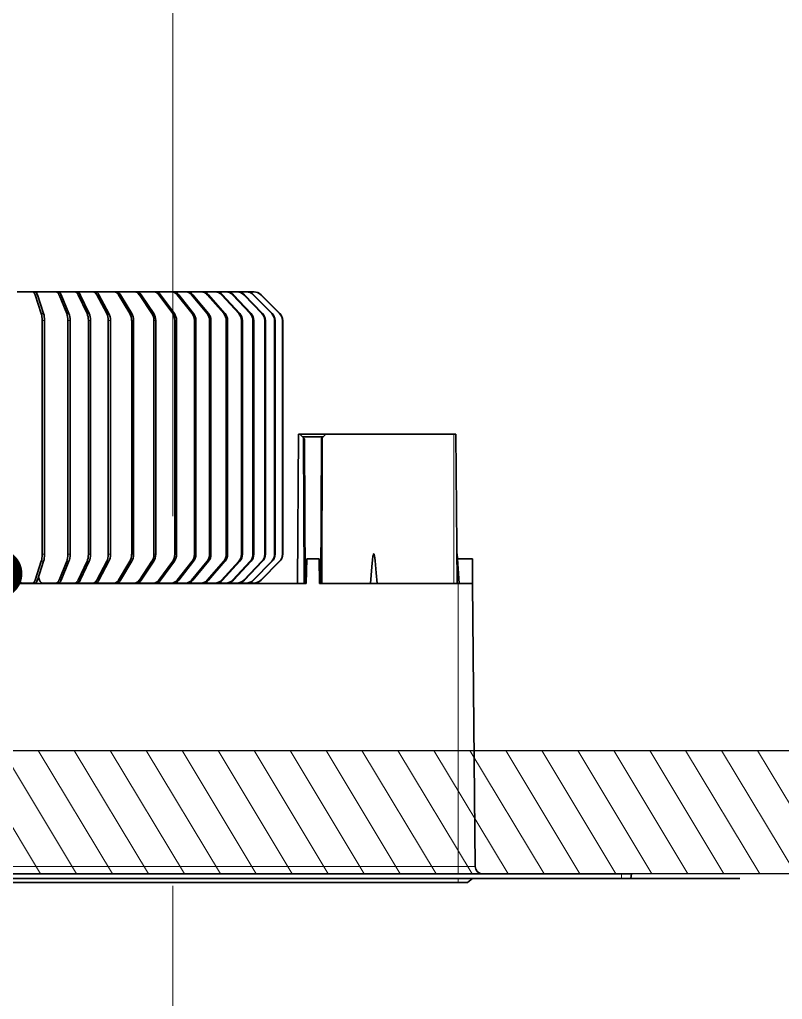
# Model space of a CAD drawing. Header units: inches. Extents: x 258415 to 640093, y 441672 to 945769.
# Drawn here: x 338900.2 to 339054.9, y 462698.3 to 462897.2 of the extents above; entities that cross this region are included whole.
import ezdxf

# ---------------------------------------------------------------- set-up
doc = ezdxf.new("R2010")
doc.units = ezdxf.units.IN
doc.header["$MEASUREMENT"] = 0
doc.linetypes.add('CENTERX2', pattern=[4, 2.5, -0.5, 0.5, -0.5])
for name, color, linetype in [('CQ centerline', 8, 'Continuous'), ('CQ Grg Gypsum', 41, 'Continuous'), ('CQ Light Elevation', 4, 'Continuous'), ('CQ_callout', 34, 'Continuous')]:
    doc.layers.add(name, color=color, linetype=linetype)
doc.layers.add('CQ Gypsum Hatch', color=8, linetype='Continuous', lineweight=20)
doc.layers.add('CQ Lighting', color=5, linetype='Continuous', lineweight=0)
doc.styles.get("Standard").update_dxf_attribs({"font": 'arial.ttf'})
doc.dimstyles.get("Standard").update_dxf_attribs({"dimtxt": 0.18, "dimasz": 0.18, "dimexe": 0.18, "dimexo": 0.0625, "dimgap": 0.09, "dimtad": 0, "dimtih": 1, "dimtoh": 1, "dimdec": 4, "dimzin": 0, "dimdsep": 46, "dimtxsty": 'Standard', "dimcen": 0.09, "dimadec": 0, "dimazin": 0, "dimtfac": 1, "dimtdec": 4, "dimtofl": 0, "dimtmove": 0, "dimatfit": 3, "dimfxl": 1, "dimtolj": 1, "dimtzin": 0, "dimarcsym": 0})

# ---------------------------------------------------------------- blocks, each defined once
blk = doc.blocks.new('T.HC0E0.HQ12 side 1')
at = {"layer": 'CQ Lighting', "color": 1, "lineweight": 35, "ltscale": 0.135098}
for p, q in [((441425.16, 518936.23), (441421.34, 518932.4)), ((441425.16, 518936.23), (441421.34, 518932.4)), ((441425.2, 518936.23), (441421.39, 518932.4)), ((441425.16, 518878.3), (441421.34, 518882.13)), ((441425.2, 518878.3), (441421.39, 518882.13))]:
    blk.add_line(p, q, dxfattribs=at)
at = {"layer": 'CQ Lighting', "color": 1, "lineweight": 35, "ltscale": 0.134331}
for p, q in [((441426.66, 518936.23), (441422.89, 518932.4)), ((441426.75, 518936.23), (441422.98, 518932.4)), ((441426.66, 518878.3), (441422.89, 518882.13)), ((441426.75, 518878.3), (441422.98, 518882.13))]:
    blk.add_line(p, q, dxfattribs=at)
at = {"layer": 'CQ Lighting', "color": 1, "lineweight": 35, "ltscale": 0.133069}
for p, q in [((441428.54, 518936.23), (441424.84, 518932.4)), ((441428.67, 518936.23), (441424.97, 518932.4)), ((441428.54, 518878.3), (441424.84, 518882.13)), ((441428.67, 518878.3), (441424.97, 518882.13))]:
    blk.add_line(p, q, dxfattribs=at)
at = {"layer": 'CQ Lighting', "color": 1, "lineweight": 13, "ltscale": 0.001089}
for p, q in [((441425.2, 518936.23), (441425.16, 518936.23)), ((441420.8, 518930.99), (441420.76, 518930.99)), ((441421.39, 518932.4), (441421.34, 518932.4)), ((441420.76, 518883.55), (441420.8, 518883.55)), ((441421.34, 518882.13), (441421.39, 518882.13)), ((441425.16, 518878.3), (441425.2, 518878.3))]:
    blk.add_line(p, q, dxfattribs=at)
at = {"layer": 'CQ Lighting', "color": 1, "lineweight": 35, "ltscale": 0.001089}
for p, q in [((441426.61, 518936.82), (441426.57, 518936.82)), ((441426.57, 518877.72), (441426.61, 518877.72))]:
    blk.add_line(p, q, dxfattribs=at)
at = {"layer": 'CQ Lighting', "color": 1, "lineweight": 35, "ltscale": 0.036159}
blk.add_line((441428.06, 518936.82), (441426.61, 518936.82), dxfattribs=at)
at = {"layer": 'CQ Lighting', "color": 1, "lineweight": 13, "ltscale": 0.002171}
for p, q in [((441426.75, 518936.23), (441426.66, 518936.23)), ((441422.4, 518930.99), (441422.32, 518930.99)), ((441422.98, 518932.4), (441422.89, 518932.4)), ((441422.32, 518883.55), (441422.4, 518883.55)), ((441422.89, 518882.13), (441422.98, 518882.13)), ((441426.66, 518878.3), (441426.75, 518878.3))]:
    blk.add_line(p, q, dxfattribs=at)
at = {"layer": 'CQ Lighting', "color": 1, "lineweight": 35, "ltscale": 0.131337}
for p, q in [((441430.77, 518936.23), (441427.18, 518932.4)), ((441430.94, 518936.23), (441427.35, 518932.4)), ((441430.77, 518878.3), (441427.18, 518882.13)), ((441430.94, 518878.3), (441427.35, 518882.13))]:
    blk.add_line(p, q, dxfattribs=at)
at = {"layer": 'CQ Lighting', "color": 1, "lineweight": 35, "ltscale": 0.002171}
for p, q in [((441428.14, 518936.82), (441428.06, 518936.82)), ((441428.06, 518877.72), (441428.14, 518877.72))]:
    blk.add_line(p, q, dxfattribs=at)
at = {"layer": 'CQ Lighting', "color": 1, "lineweight": 35, "ltscale": 0.044035}
blk.add_line((441429.91, 518936.82), (441428.14, 518936.82), dxfattribs=at)
at = {"layer": 'CQ Lighting', "color": 1, "lineweight": 13, "ltscale": 0.003235}
for p, q in [((441428.67, 518936.23), (441428.54, 518936.23)), ((441424.4, 518930.99), (441424.28, 518930.99)), ((441424.97, 518932.4), (441424.84, 518932.4)), ((441424.28, 518883.55), (441424.4, 518883.55)), ((441424.84, 518882.13), (441424.97, 518882.13)), ((441428.54, 518878.3), (441428.67, 518878.3))]:
    blk.add_line(p, q, dxfattribs=at)
at = {"layer": 'CQ Lighting', "color": 1, "lineweight": 35, "ltscale": 0.129637}
blk.add_line((441432.97, 518936.23), (441429.47, 518932.4), dxfattribs=at)
at = {"layer": 'CQ Lighting', "color": 1, "lineweight": 35, "ltscale": 0.129636}
for p, q in [((441433.18, 518936.23), (441429.68, 518932.4)), ((441432.97, 518878.3), (441429.47, 518882.13)), ((441433.18, 518878.3), (441429.68, 518882.13))]:
    blk.add_line(p, q, dxfattribs=at)
at = {"layer": 'CQ Lighting', "color": 1, "lineweight": 35, "ltscale": 0.003235}
for p, q in [((441430.03, 518936.82), (441429.91, 518936.82)), ((441429.91, 518877.72), (441430.03, 518877.72))]:
    blk.add_line(p, q, dxfattribs=at)
at = {"layer": 'CQ Lighting', "color": 1, "lineweight": 35, "ltscale": 0.051704}
blk.add_line((441432.1, 518936.82), (441430.03, 518936.82), dxfattribs=at)
at = {"layer": 'CQ Lighting', "color": 1, "lineweight": 13, "ltscale": 0.004275}
for p, q in [((441430.94, 518936.23), (441430.77, 518936.23)), ((441426.8, 518930.99), (441426.63, 518930.99)), ((441427.35, 518932.4), (441427.18, 518932.4)), ((441426.63, 518883.55), (441426.8, 518883.55)), ((441427.18, 518882.13), (441427.35, 518882.13)), ((441430.77, 518878.3), (441430.94, 518878.3))]:
    blk.add_line(p, q, dxfattribs=at)
at = {"layer": 'CQ Lighting', "color": 1, "lineweight": 35, "ltscale": 0.004275}
for p, q in [((441432.27, 518936.82), (441432.1, 518936.82)), ((441432.1, 518877.72), (441432.27, 518877.72))]:
    blk.add_line(p, q, dxfattribs=at)
at = {"layer": 'CQ Lighting', "color": 1, "lineweight": 35, "ltscale": 0.119439}
blk.add_line((441437.05, 518936.82), (441432.27, 518936.82), dxfattribs=at)
at = {"layer": 'CQ Lighting', "color": 1, "lineweight": 35, "ltscale": 0.127153}
for p, q in [((441435.81, 518936.23), (441432.47, 518932.4)), ((441436.06, 518936.23), (441432.71, 518932.4)), ((441435.81, 518878.3), (441432.47, 518882.13)), ((441436.06, 518878.3), (441432.71, 518882.13))]:
    blk.add_line(p, q, dxfattribs=at)
at = {"layer": 'CQ Lighting', "color": 1, "lineweight": 13, "ltscale": 0.005084}
for p, q in [((441433.18, 518936.23), (441432.97, 518936.23)), ((441429.14, 518930.99), (441428.94, 518930.99)), ((441429.68, 518932.4), (441429.47, 518932.4)), ((441428.94, 518883.55), (441429.14, 518883.55)), ((441429.47, 518882.13), (441429.68, 518882.13)), ((441432.97, 518878.3), (441433.18, 518878.3))]:
    blk.add_line(p, q, dxfattribs=at)
at = {"layer": 'CQ Lighting', "color": 1, "lineweight": 35, "ltscale": 0.005084}
for p, q in [((441434.47, 518936.82), (441434.26, 518936.82)), ((441434.26, 518877.72), (441434.47, 518877.72))]:
    blk.add_line(p, q, dxfattribs=at)
at = {"layer": 'CQ Lighting', "color": 1, "lineweight": 35, "ltscale": 0.14194}
blk.add_line((441440.15, 518936.82), (441434.47, 518936.82), dxfattribs=at)
at = {"layer": 'CQ Lighting', "color": 1, "lineweight": 35, "ltscale": 0.124325}
for p, q in [((441438.97, 518936.23), (441435.8, 518932.4)), ((441439.25, 518936.23), (441436.08, 518932.4)), ((441438.97, 518878.3), (441435.8, 518882.13))]:
    blk.add_line(p, q, dxfattribs=at)
at = {"layer": 'CQ Lighting', "color": 1, "lineweight": 13, "ltscale": 0.00606}
for p, q in [((441436.06, 518936.23), (441435.81, 518936.23)), ((441432.2, 518930.99), (441431.95, 518930.99)), ((441432.71, 518932.4), (441432.47, 518932.4)), ((441431.95, 518883.55), (441432.2, 518883.55)), ((441432.47, 518882.13), (441432.71, 518882.13)), ((441435.81, 518878.3), (441436.06, 518878.3))]:
    blk.add_line(p, q, dxfattribs=at)
at = {"layer": 'CQ Lighting', "color": 1, "lineweight": 35, "ltscale": 0.00606}
for p, q in [((441437.29, 518936.82), (441437.05, 518936.82)), ((441437.05, 518877.72), (441437.29, 518877.72))]:
    blk.add_line(p, q, dxfattribs=at)
at = {"layer": 'CQ Lighting', "color": 1, "lineweight": 35, "ltscale": 0.141899}
blk.add_line((441442.97, 518936.82), (441437.29, 518936.82), dxfattribs=at)
at = {"layer": 'CQ Lighting', "color": 1, "lineweight": 35, "ltscale": 0.121856}
for p, q in [((441441.86, 518936.23), (441438.84, 518932.4)), ((441442.16, 518936.23), (441439.15, 518932.4)), ((441441.86, 518878.3), (441438.84, 518882.13)), ((441442.16, 518878.3), (441439.15, 518882.13))]:
    blk.add_line(p, q, dxfattribs=at)
at = {"layer": 'CQ Lighting', "color": 1, "lineweight": 13, "ltscale": 0.00699}
for p, q in [((441439.25, 518936.23), (441438.97, 518936.23)), ((441435.59, 518930.99), (441435.31, 518930.99)), ((441436.08, 518932.4), (441435.8, 518932.4)), ((441435.31, 518883.55), (441435.59, 518883.55)), ((441435.8, 518882.13), (441436.08, 518882.13)), ((441438.97, 518878.3), (441439.25, 518878.3))]:
    blk.add_line(p, q, dxfattribs=at)
at = {"layer": 'CQ Lighting', "color": 1, "lineweight": 35, "ltscale": 0.00699}
for p, q in [((441440.42, 518936.82), (441440.15, 518936.82)), ((441440.15, 518877.72), (441440.42, 518877.72))]:
    blk.add_line(p, q, dxfattribs=at)
at = {"layer": 'CQ Lighting', "color": 1, "lineweight": 35, "ltscale": 0.204008}
blk.add_line((441448.58, 518936.82), (441440.42, 518936.82), dxfattribs=at)
at = {"layer": 'CQ Lighting', "color": 1, "lineweight": 13, "ltscale": 0.007696}
for p, q in [((441442.16, 518936.23), (441441.86, 518936.23)), ((441438.68, 518930.99), (441438.38, 518930.99)), ((441439.15, 518932.4), (441438.84, 518932.4)), ((441438.38, 518883.55), (441438.68, 518883.55)), ((441438.84, 518882.13), (441439.15, 518882.13)), ((441441.86, 518878.3), (441442.16, 518878.3))]:
    blk.add_line(p, q, dxfattribs=at)
at = {"layer": 'CQ Lighting', "color": 1, "lineweight": 35, "ltscale": 0.118576}
for p, q in [((441445.53, 518936.23), (441442.73, 518932.4)), ((441445.87, 518936.23), (441443.07, 518932.4)), ((441445.53, 518878.3), (441442.73, 518882.13)), ((441445.87, 518878.3), (441443.07, 518882.13))]:
    blk.add_line(p, q, dxfattribs=at)
at = {"layer": 'CQ Lighting', "color": 1, "lineweight": 35, "ltscale": 0.007696}
for p, q in [((441443.28, 518936.82), (441442.97, 518936.82)), ((441442.97, 518877.72), (441443.28, 518877.72))]:
    blk.add_line(p, q, dxfattribs=at)
at = {"layer": 'CQ Lighting', "color": 1, "lineweight": 35, "ltscale": 0.193913}
blk.add_line((441451.03, 518936.82), (441443.28, 518936.82), dxfattribs=at)
at = {"layer": 'CQ Lighting', "color": 1, "lineweight": 13, "ltscale": 0.008525}
for p, q in [((441445.87, 518936.23), (441445.53, 518936.23)), ((441442.65, 518930.99), (441442.31, 518930.99)), ((441443.07, 518932.4), (441442.73, 518932.4)), ((441442.31, 518883.55), (441442.65, 518883.55)), ((441442.73, 518882.13), (441443.07, 518882.13)), ((441445.53, 518878.3), (441445.87, 518878.3))]:
    blk.add_line(p, q, dxfattribs=at)
at = {"layer": 'CQ Lighting', "color": 1, "lineweight": 35, "ltscale": 0.008525}
for p, q in [((441446.91, 518936.82), (441446.57, 518936.82)), ((441446.57, 518877.72), (441446.91, 518877.72))]:
    blk.add_line(p, q, dxfattribs=at)
at = {"layer": 'CQ Lighting', "color": 1, "lineweight": 35, "ltscale": 0.179971}
blk.add_line((441454.11, 518936.82), (441446.91, 518936.82), dxfattribs=at)
at = {"layer": 'CQ Lighting', "color": 1, "lineweight": 35, "ltscale": 0.115161}
for p, q in [((441449.47, 518936.23), (441446.91, 518932.4)), ((441449.84, 518936.23), (441447.28, 518932.4)), ((441449.47, 518878.3), (441446.91, 518882.13)), ((441449.84, 518878.3), (441447.28, 518882.13))]:
    blk.add_line(p, q, dxfattribs=at)
at = {"layer": 'CQ Lighting', "color": 1, "lineweight": 13, "ltscale": 0.009289}
for p, q in [((441449.84, 518936.23), (441449.47, 518936.23)), ((441446.89, 518930.99), (441446.52, 518930.99)), ((441447.28, 518932.4), (441446.91, 518932.4)), ((441446.52, 518883.55), (441446.89, 518883.55)), ((441446.91, 518882.13), (441447.28, 518882.13)), ((441449.47, 518878.3), (441449.84, 518878.3))]:
    blk.add_line(p, q, dxfattribs=at)
at = {"layer": 'CQ Lighting', "color": 1, "lineweight": 35, "ltscale": 0.009289}
for p, q in [((441450.79, 518936.82), (441450.42, 518936.82)), ((441450.42, 518877.72), (441450.79, 518877.72))]:
    blk.add_line(p, q, dxfattribs=at)
at = {"layer": 'CQ Lighting', "color": 1, "lineweight": 35, "ltscale": 0.164659}
blk.add_line((441457.38, 518936.82), (441450.79, 518936.82), dxfattribs=at)
at = {"layer": 'CQ Lighting', "color": 1, "lineweight": 35, "ltscale": 0.111706}
for p, q in [((441453.65, 518936.23), (441451.35, 518932.4)), ((441454.05, 518936.23), (441451.75, 518932.4)), ((441453.65, 518878.3), (441451.35, 518882.13)), ((441454.05, 518878.3), (441451.75, 518882.13))]:
    blk.add_line(p, q, dxfattribs=at)
at = {"layer": 'CQ Lighting', "color": 1, "lineweight": 13, "ltscale": 0.009983}
for p, q in [((441454.05, 518936.23), (441453.65, 518936.23)), ((441451.39, 518930.99), (441450.99, 518930.99)), ((441451.75, 518932.4), (441451.35, 518932.4)), ((441450.99, 518883.55), (441451.39, 518883.55)), ((441451.35, 518882.13), (441451.75, 518882.13)), ((441453.65, 518878.3), (441454.05, 518878.3))]:
    blk.add_line(p, q, dxfattribs=at)
at = {"layer": 'CQ Lighting', "color": 1, "lineweight": 35, "ltscale": 0.009983}
for p, q in [((441454.9, 518936.82), (441454.5, 518936.82)), ((441454.5, 518877.72), (441454.9, 518877.72))]:
    blk.add_line(p, q, dxfattribs=at)
at = {"layer": 'CQ Lighting', "color": 1, "lineweight": 35, "ltscale": 0.148094}
blk.add_line((441460.82, 518936.82), (441454.9, 518936.82), dxfattribs=at)
at = {"layer": 'CQ Lighting', "color": 1, "lineweight": 35, "ltscale": 0.108319}
for p, q in [((441458.04, 518936.23), (441456.01, 518932.4)), ((441458.47, 518936.23), (441456.44, 518932.4))]:
    blk.add_line(p, q, dxfattribs=at)
at = {"layer": 'CQ Lighting', "color": 1, "lineweight": 13, "ltscale": 0.010601}
for p, q in [((441458.47, 518936.23), (441458.04, 518936.23)), ((441456.13, 518930.99), (441455.7, 518930.99)), ((441456.44, 518932.4), (441456.01, 518932.4)), ((441455.7, 518883.55), (441456.13, 518883.55)), ((441456.01, 518882.13), (441456.44, 518882.13)), ((441458.04, 518878.3), (441458.47, 518878.3))]:
    blk.add_line(p, q, dxfattribs=at)
at = {"layer": 'CQ Lighting', "color": 1, "lineweight": 35, "ltscale": 0.010601}
for p, q in [((441459.22, 518936.82), (441458.79, 518936.82)), ((441386.04, 518907.92), (441385.62, 518907.92)), ((441458.79, 518877.72), (441459.22, 518877.72))]:
    blk.add_line(p, q, dxfattribs=at)
at = {"layer": 'CQ Lighting', "color": 1, "lineweight": 35, "ltscale": 0.130402}
blk.add_line((441464.43, 518936.82), (441459.22, 518936.82), dxfattribs=at)
at = {"layer": 'CQ Lighting', "color": 1, "lineweight": 35, "ltscale": 0.105733}
for p, q in [((441461.81, 518936.23), (441460.01, 518932.4)), ((441461.81, 518878.3), (441460.01, 518882.13)), ((441462.25, 518878.3), (441460.45, 518882.13))]:
    blk.add_line(p, q, dxfattribs=at)
at = {"layer": 'CQ Lighting', "color": 1, "lineweight": 35, "ltscale": 0.105734}
blk.add_line((441462.25, 518936.23), (441460.45, 518932.4), dxfattribs=at)
at = {"layer": 'CQ Lighting', "color": 1, "lineweight": 13, "ltscale": 0.011037}
for p, q in [((441462.25, 518936.23), (441461.81, 518936.23)), ((441460.18, 518930.99), (441459.73, 518930.99)), ((441460.45, 518932.4), (441460.01, 518932.4)), ((441459.73, 518883.55), (441460.18, 518883.55)), ((441460.01, 518882.13), (441460.45, 518882.13)), ((441461.81, 518878.3), (441462.25, 518878.3))]:
    blk.add_line(p, q, dxfattribs=at)
at = {"layer": 'CQ Lighting', "color": 1, "lineweight": 35, "ltscale": 0.011037}
for p, q in [((441462.91, 518936.82), (441462.47, 518936.82)), ((441462.47, 518877.72), (441462.91, 518877.72))]:
    blk.add_line(p, q, dxfattribs=at)
at = {"layer": 'CQ Lighting', "color": 1, "lineweight": 35, "ltscale": 0.115527}
blk.add_line((441467.53, 518936.82), (441462.91, 518936.82), dxfattribs=at)
at = {"layer": 'CQ Lighting', "color": 1, "lineweight": 35, "ltscale": 0.103325}
for p, q in [((441465.67, 518936.23), (441464.12, 518932.4)), ((441466.13, 518936.23), (441464.57, 518932.4)), ((441465.67, 518878.3), (441464.12, 518882.13)), ((441466.13, 518878.3), (441464.57, 518882.13))]:
    blk.add_line(p, q, dxfattribs=at)
at = {"layer": 'CQ Lighting', "color": 1, "lineweight": 13, "ltscale": 0.011419}
for p, q in [((441466.13, 518936.23), (441465.67, 518936.23)), ((441464.34, 518930.99), (441463.88, 518930.99)), ((441464.57, 518932.4), (441464.12, 518932.4)), ((441463.88, 518883.55), (441464.34, 518883.55)), ((441464.12, 518882.13), (441464.57, 518882.13)), ((441465.67, 518878.3), (441466.13, 518878.3))]:
    blk.add_line(p, q, dxfattribs=at)
at = {"layer": 'CQ Lighting', "color": 1, "lineweight": 35, "ltscale": 0.011419}
for p, q in [((441466.71, 518936.82), (441466.25, 518936.82)), ((441466.25, 518877.72), (441466.71, 518877.72))]:
    blk.add_line(p, q, dxfattribs=at)
at = {"layer": 'CQ Lighting', "color": 1, "lineweight": 35, "ltscale": 0.100089}
blk.add_line((441470.71, 518936.82), (441466.71, 518936.82), dxfattribs=at)
at = {"layer": 'CQ Lighting', "color": 1, "lineweight": 35, "ltscale": 0.100655}
for p, q in [((441470.5, 518936.23), (441469.25, 518932.4)), ((441470.97, 518936.23), (441469.73, 518932.4)), ((441470.5, 518878.3), (441469.25, 518882.13)), ((441470.97, 518878.3), (441469.73, 518882.13))]:
    blk.add_line(p, q, dxfattribs=at)
at = {"layer": 'CQ Lighting', "color": 1, "lineweight": 13, "ltscale": 0.011819}
for p, q in [((441470.97, 518936.23), (441470.5, 518936.23)), ((441469.54, 518930.99), (441469.06, 518930.99)), ((441469.73, 518932.4), (441469.25, 518932.4)), ((441469.06, 518883.55), (441469.54, 518883.55)), ((441469.25, 518882.13), (441469.73, 518882.13)), ((441470.5, 518878.3), (441470.97, 518878.3))]:
    blk.add_line(p, q, dxfattribs=at)
at = {"layer": 'CQ Lighting', "color": 1, "lineweight": 35, "ltscale": 0.006295}
blk.add_line((441470.96, 518936.82), (441470.71, 518936.82), dxfattribs=at)
blk.add_line((441470.96, 518936.82), (441470.71, 518936.82), dxfattribs=at)
blk.add_line((441470.96, 518936.82), (441470.71, 518936.82), dxfattribs=at)
blk.add_line((441470.96, 518936.82), (441470.71, 518936.82), dxfattribs=at)
blk.add_line((441470.96, 518936.82), (441470.71, 518936.82), dxfattribs=at)
blk.add_line((441470.96, 518936.82), (441470.71, 518936.82), dxfattribs=at)
blk.add_line((441470.96, 518936.82), (441470.71, 518936.82), dxfattribs=at)
blk.add_line((441470.96, 518936.82), (441470.71, 518936.82), dxfattribs=at)
blk.add_line((441470.96, 518936.82), (441470.71, 518936.82), dxfattribs=at)
blk.add_line((441470.96, 518936.82), (441470.71, 518936.82), dxfattribs=at)
blk.add_line((441470.96, 518936.82), (441470.71, 518936.82), dxfattribs=at)
blk.add_line((441470.96, 518936.82), (441470.71, 518936.82), dxfattribs=at)
blk.add_line((441470.96, 518936.82), (441470.71, 518936.82), dxfattribs=at)
at = {"layer": 'CQ Lighting', "color": 1, "lineweight": 35, "ltscale": 0.011819}
for p, q in [((441471.43, 518936.82), (441470.96, 518936.82)), ((441470.96, 518877.72), (441471.43, 518877.72))]:
    blk.add_line(p, q, dxfattribs=at)
at = {"layer": 'CQ Lighting', "color": 1, "lineweight": 35, "ltscale": 0.080116}
blk.add_line((441474.64, 518936.82), (441471.43, 518936.82), dxfattribs=at)
at = {"layer": 'CQ Lighting', "color": 1, "lineweight": 35}
for p, q in [((441420.76, 518883.55), (441420.76, 518930.99)), ((441420.8, 518930.99), (441420.8, 518883.55)), ((441422.32, 518883.55), (441422.32, 518930.99)), ((441422.4, 518930.99), (441422.4, 518883.55)), ((441424.28, 518883.55), (441424.28, 518930.99)), ((441424.4, 518930.99), (441424.4, 518883.55)), ((441426.63, 518883.55), (441426.63, 518930.99)), ((441426.8, 518930.99), (441426.8, 518883.55)), ((441428.94, 518883.55), (441428.94, 518930.99)), ((441429.14, 518930.99), (441429.14, 518883.55)), ((441431.95, 518883.55), (441431.95, 518930.99)), ((441432.2, 518930.99), (441432.2, 518883.55)), ((441435.31, 518883.55), (441435.31, 518930.99)), ((441435.59, 518930.99), (441435.59, 518883.55)), ((441438.38, 518883.55), (441438.38, 518930.99)), ((441438.68, 518930.99), (441438.68, 518883.55)), ((441442.31, 518883.55), (441442.31, 518930.99)), ((441442.65, 518930.99), (441442.65, 518883.55)), ((441446.52, 518883.55), (441446.52, 518930.99)), ((441446.89, 518930.99), (441446.89, 518883.55)), ((441450.99, 518883.55), (441450.99, 518930.99)), ((441451.39, 518930.99), (441451.39, 518883.55)), ((441455.7, 518883.55), (441455.7, 518930.99)), ((441456.13, 518930.99), (441456.13, 518883.55)), ((441459.73, 518883.55), (441459.73, 518930.99)), ((441460.18, 518930.99), (441460.18, 518883.55)), ((441463.88, 518883.55), (441463.88, 518930.99)), ((441464.34, 518930.99), (441464.34, 518883.55)), ((441469.06, 518883.55), (441469.06, 518930.99)), ((441469.54, 518930.99), (441469.54, 518883.55)), ((441385.62, 518907.92), (441385.35, 518877.62)), ((441386.04, 518907.92), (441412, 518907.92)), ((441412.86, 518877.62), (441412.73, 518907.19)), ((441416.42, 518877.62), (441416.55, 518907.19)), ((441417.53, 518907.92), (441417.79, 518877.62)), ((441382.24, 518877.62), (441381.74, 518820.2)), ((441413.29, 518877.62), (441385.19, 518877.62)), ((441478.55, 518877.62), (441415.99, 518877.62)), ((441660.24, 518817.72), (441328.06, 518817.72)), ((441352.04, 518818.72), (441486.63, 518818.72)), ((441352.04, 518817.72), (441486.63, 518817.72)), ((441594.89, 518816.92), (441385.19, 518816.92))]:
    blk.add_line(p, q, dxfattribs=at)
at = {"layer": 'CQ Lighting', "color": 1, "lineweight": 13}
for p, q in [((441386.04, 518907.92), (441386.04, 518877.62)), ((441413.11, 518877.62), (441412.98, 518906.94)), ((441416.17, 518877.62), (441416.3, 518906.94)), ((441385.19, 518877.62), (441385.19, 518820.2)), ((441385.19, 518820.2), (441594.89, 518820.2))]:
    blk.add_line(p, q, dxfattribs=at)
at = {"layer": 'CQ Lighting', "color": 1, "lineweight": 35, "ltscale": 0.025749}
for p, q in [((441412, 518907.92), (441412.73, 518907.19)), ((441417.28, 518907.92), (441416.55, 518907.19))]:
    blk.add_line(p, q, dxfattribs=at)
at = {"layer": 'CQ Lighting', "color": 1, "lineweight": 35, "ltscale": 0.13185}
blk.add_line((441417.28, 518907.92), (441412, 518907.92), dxfattribs=at)
at = {"layer": 'CQ Lighting', "color": 1, "lineweight": 35, "ltscale": 0.106851}
blk.add_line((441416.78, 518907.42), (441412.5, 518907.42), dxfattribs=at)
at = {"layer": 'CQ Lighting', "color": 1, "lineweight": 35, "ltscale": 0.008877}
for p, q in [((441412.73, 518907.19), (441412.98, 518906.94)), ((441416.55, 518907.19), (441416.3, 518906.94))]:
    blk.add_line(p, q, dxfattribs=at)
at = {"layer": 'CQ Lighting', "color": 1, "lineweight": 35, "ltscale": 0.006255}
blk.add_line((441417.28, 518907.92), (441417.53, 518907.92), dxfattribs=at)
at = {"layer": 'CQ Lighting', "color": 1, "lineweight": 35, "ltscale": 0.150785}
blk.add_line((441385.4, 518883.63), (441384.98, 518877.62), dxfattribs=at)
at = {"layer": 'CQ Lighting', "color": 1, "lineweight": 35, "ltscale": 0.125005}
blk.add_line((441382.24, 518877.62), (441382.28, 518882.62), dxfattribs=at)
at = {"layer": 'CQ Lighting', "color": 1, "lineweight": 35, "ltscale": 0.076233}
blk.add_line((441385.33, 518882.62), (441382.28, 518882.62), dxfattribs=at)
at = {"layer": 'CQ Lighting', "color": 1, "lineweight": 35, "ltscale": 0.125019}
for p, q in [((441413.29, 518877.62), (441413.38, 518882.62)), ((441415.99, 518877.62), (441415.9, 518882.62))]:
    blk.add_line(p, q, dxfattribs=at)
at = {"layer": 'CQ Lighting', "color": 1, "lineweight": 35, "ltscale": 0.063136}
blk.add_line((441415.9, 518882.62), (441413.38, 518882.62), dxfattribs=at)
at = {"layer": 'CQ Lighting', "color": 1, "lineweight": 35, "ltscale": 0.124324}
blk.add_line((441439.25, 518878.3), (441436.08, 518882.13), dxfattribs=at)
at = {"layer": 'CQ Lighting', "color": 1, "lineweight": 35, "ltscale": 0.108318}
for p, q in [((441458.04, 518878.3), (441456.01, 518882.13)), ((441458.47, 518878.3), (441456.44, 518882.13))]:
    blk.add_line(p, q, dxfattribs=at)
at = {"layer": 'CQ Lighting', "color": 1, "lineweight": 35, "ltscale": 0.07375}
blk.add_line((441385.19, 518877.62), (441382.24, 518877.62), dxfattribs=at)
at = {"layer": 'CQ Lighting', "color": 1, "lineweight": 35, "ltscale": 0.018807}
blk.add_line((441384.23, 518877.62), (441384.98, 518877.62), dxfattribs=at)
at = {"layer": 'CQ Lighting', "color": 1, "lineweight": 35, "ltscale": 0.036069}
blk.add_line((441428.05, 518877.72), (441426.61, 518877.72), dxfattribs=at)
at = {"layer": 'CQ Lighting', "color": 1, "lineweight": 35, "ltscale": 0.043948}
blk.add_line((441429.9, 518877.72), (441428.14, 518877.72), dxfattribs=at)
at = {"layer": 'CQ Lighting', "color": 1, "lineweight": 35, "ltscale": 0.051621}
blk.add_line((441432.1, 518877.72), (441430.03, 518877.72), dxfattribs=at)
at = {"layer": 'CQ Lighting', "color": 1, "lineweight": 35, "ltscale": 0.00053}
for p, q in [((441430.59, 518877.62), (441430.57, 518877.62)), ((441437.48, 518877.62), (441437.51, 518877.62))]:
    blk.add_line(p, q, dxfattribs=at)
at = {"layer": 'CQ Lighting', "color": 1, "lineweight": 35, "ltscale": 0.049688}
blk.add_line((441434.26, 518877.72), (441432.27, 518877.72), dxfattribs=at)
at = {"layer": 'CQ Lighting', "color": 1, "lineweight": 35, "ltscale": 0.06452}
blk.add_line((441437.05, 518877.72), (441434.47, 518877.72), dxfattribs=at)
at = {"layer": 'CQ Lighting', "color": 1, "lineweight": 35, "ltscale": 0.071216}
blk.add_line((441440.14, 518877.72), (441437.29, 518877.72), dxfattribs=at)
at = {"layer": 'CQ Lighting', "color": 1, "lineweight": 35, "ltscale": 0.063567}
blk.add_line((441442.97, 518877.72), (441440.42, 518877.72), dxfattribs=at)
at = {"layer": 'CQ Lighting', "color": 1, "lineweight": 35, "ltscale": 0.011042}
blk.add_line((441443, 518877.72), (441442.57, 518877.62), dxfattribs=at)
at = {"layer": 'CQ Lighting', "color": 1, "lineweight": 35, "ltscale": 0.0822}
blk.add_line((441446.57, 518877.72), (441443.28, 518877.72), dxfattribs=at)
at = {"layer": 'CQ Lighting', "color": 1, "lineweight": 13, "ltscale": 0.012678}
blk.add_line((441444.27, 518877.62), (441444.77, 518877.72), dxfattribs=at)
at = {"layer": 'CQ Lighting', "color": 1, "lineweight": 35, "ltscale": 0.087716}
blk.add_line((441450.42, 518877.72), (441446.91, 518877.72), dxfattribs=at)
at = {"layer": 'CQ Lighting', "color": 1, "lineweight": 13, "ltscale": 0.004466}
blk.add_line((441449.35, 518877.72), (441449.5, 518877.62), dxfattribs=at)
at = {"layer": 'CQ Lighting', "color": 1, "lineweight": 35, "ltscale": 0.092721}
blk.add_line((441454.5, 518877.72), (441450.79, 518877.72), dxfattribs=at)
at = {"layer": 'CQ Lighting', "color": 1, "lineweight": 35, "ltscale": 0.097243}
blk.add_line((441458.79, 518877.72), (441454.9, 518877.72), dxfattribs=at)
at = {"layer": 'CQ Lighting', "color": 1, "lineweight": 35, "ltscale": 0.081351}
blk.add_line((441462.47, 518877.72), (441459.22, 518877.72), dxfattribs=at)
at = {"layer": 'CQ Lighting', "color": 1, "lineweight": 35, "ltscale": 0.080317}
blk.add_line((441466.12, 518877.72), (441462.91, 518877.72), dxfattribs=at)
at = {"layer": 'CQ Lighting', "color": 1, "lineweight": 35, "ltscale": 0.069584}
blk.add_line((441469.49, 518877.72), (441466.71, 518877.72), dxfattribs=at)
at = {"layer": 'CQ Lighting', "color": 1, "lineweight": 35, "ltscale": 0.016083}
blk.add_line((441470.31, 518878.9), (441470.06, 518878.3), dxfattribs=at)
at = {"layer": 'CQ Lighting', "color": 1, "lineweight": 35, "ltscale": 0.055698}
blk.add_line((441473.66, 518877.72), (441471.43, 518877.72), dxfattribs=at)
at = {"layer": 'CQ Lighting', "color": 1, "lineweight": 35, "ltscale": 0.0025}
blk.add_line((441473.54, 518877.72), (441473.54, 518877.62), dxfattribs=at)
at = {"layer": 'CQ Lighting', "color": 1, "lineweight": 13, "ltscale": 0.086276}
blk.add_line((441381.74, 518820.2), (441385.19, 518820.2), dxfattribs=at)
at = {"layer": 'CQ Lighting', "color": 1, "lineweight": 13, "ltscale": 0.037173}
blk.add_line((441385.19, 518820.2), (441385.19, 518818.72), dxfattribs=at)
at = {"layer": 'CQ Lighting', "color": 1, "lineweight": 35, "ltscale": 0.05}
blk.add_line((441350.04, 518818.72), (441352.04, 518818.72), dxfattribs=at)
at = {"layer": 'CQ Lighting', "color": 1, "lineweight": 35, "ltscale": 0.025188}
blk.add_line((441350.16, 518817.72), (441350.04, 518818.72), dxfattribs=at)
at = {"layer": 'CQ Lighting', "color": 1, "lineweight": 35, "ltscale": 0.04693}
blk.add_line((441350.16, 518817.72), (441352.04, 518817.72), dxfattribs=at)
at = {"layer": 'CQ Lighting', "color": 1, "lineweight": 13, "ltscale": 0.025}
blk.add_line((441352.04, 518817.72), (441352.04, 518818.72), dxfattribs=at)
at = {"layer": 'CQ Lighting', "color": 1, "lineweight": 35, "ltscale": 0.033399}
blk.add_line((441382.24, 518817.72), (441383.31, 518816.92), dxfattribs=at)
at = {"layer": 'CQ Lighting', "color": 1, "lineweight": 13, "ltscale": 0.02}
blk.add_line((441385.19, 518817.72), (441385.19, 518816.92), dxfattribs=at)
at = {"layer": 'CQ Lighting', "color": 1, "lineweight": 35, "ltscale": 0.047001}
blk.add_line((441383.31, 518816.92), (441385.19, 518816.92), dxfattribs=at)
at = {"layer": 'CQ Lighting', "color": 1, "lineweight": 35}
blk.add_lwpolyline([(441402.98, 518877.62), (441402.69, 518880.99), (441402.55, 518882.39), (441402.46, 518883.09), (441402.38, 518883.47), (441402.34, 518883.58), (441402.32, 518883.62), (441402.3, 518883.63), (441402.28, 518883.63), (441402.27, 518883.63), (441402.26, 518883.62), (441402.24, 518883.59), (441402.2, 518883.49), (441402.15, 518883.23), (441402.08, 518882.82), (441402, 518882.19), (441401.78, 518879.8), (441401.6, 518877.62)], dxfattribs=at)
at = {"layer": 'CQ Lighting', "color": 1, "lineweight": 13}
for centre, radius, start, end in [((441444.93, 518876.74), 1.41, 135.5432, 141.2087), ((441451.07, 518875.85), 2.18, 121.0265, 125.795), ((441450.4, 518877.27), 0.718, 29.2898, 38.941)]:
    blk.add_arc(centre, radius, start, end, dxfattribs=at)
at = {"layer": 'CQ Lighting', "color": 1, "lineweight": 35}
blk.add_arc((441380.24, 518820.22), 1.5, 270, 359.5, dxfattribs=at)
for centre, major_axis, ratio, start_param, end_param in [((441426.57, 518934.82), (0, 2), 0.996195, 6.283185, 7.068583), ((441426.57, 518934.82), (0, -2), 0.996195, 3.141593, 3.926991), ((441426.61, 518934.82), (0, 2), 0.996195, 6.283185, 7.068583), ((441428.06, 518934.82), (0, 2), 0.984808, 6.283185, 7.068583), ((441428.14, 518934.82), (0, 2), 0.984808, 6.283185, 7.068583), ((441429.91, 518934.82), (0, 2), 0.965926, 6.283185, 7.068583), ((441430.03, 518934.82), (0, 2), 0.965926, 6.283185, 7.068583), ((441429.91, 518934.82), (0, -2), 0.965926, 3.141593, 3.147136), ((441432.1, 518934.82), (0, 2), 0.939693, 0, 0.785398), ((441432.27, 518934.82), (0, 2), 0.939693, 0, 0.785398), ((441432.1, 518934.82), (0, -2), 0.939693, 3.141593, 3.147677), ((441434.26, 518934.82), (0, 2), 0.913545, 0, 0.785398), ((441434.47, 518934.82), (0, 2), 0.913545, 0, 0.785398), ((441437.05, 518934.82), (0, 2), 0.87462, 6.283185, 7.068583), ((441437.29, 518934.82), (0, 2), 0.87462, 0, 0.785398), ((441437.75, 518934.82), (0, -2), 0.984808, 3.136572, 3.141593), ((441437.84, 518934.82), (0, -2), 0.984808, 3.135317, 3.141593), ((441440.15, 518934.82), (0, 2), 0.829038, 0, 0.785398), ((441440.42, 518934.82), (0, 2), 0.829038, 0, 0.785398), ((441439.41, 518934.82), (0, -2), 0.965926, 3.136041, 3.141593), ((441439.54, 518934.82), (0, -2), 0.965926, 3.135167, 3.141593), ((441441.35, 518934.82), (0, -2), 0.939693, 3.135593, 3.141593), ((441441.52, 518934.82), (0, -2), 0.939693, 3.134748, 3.141593), ((441442.97, 518934.82), (0, 2), 0.788011, 0, 0.785398), ((441443.28, 518934.82), (0, 2), 0.788011, 0, 0.785398), ((441446.57, 518934.82), (0, 2), 0.731354, 6.283185, 7.068583), ((441446.91, 518934.82), (0, 2), 0.731354, 6.283185, 7.068583), ((441450.42, 518934.82), (0, 2), 0.669131, 0, 0.785398), ((441450.79, 518934.82), (0, 2), 0.669131, 0, 0.785398), ((441454.5, 518934.82), (0, 2), 0.601815, 0, 0.785398), ((441454.9, 518934.82), (0, 2), 0.601815, 0, 0.785398), ((441458.79, 518934.82), (0, 2), 0.529919, 6.283185, 7.068583), ((441459.22, 518934.82), (0, 2), 0.529919, 6.283185, 7.068583), ((441462.47, 518934.82), (0, 2), 0.469472, 0, 0.785398), ((441462.91, 518934.82), (0, 2), 0.469472, 0, 0.785398), ((441466.25, 518934.82), (0, 2), 0.406737, 0, 0.785398), ((441466.71, 518934.82), (0, 2), 0.406737, 0, 0.785398), ((441470.96, 518934.82), (0, 2), 0.325568, 0, 0.785398), ((441470.71, 518934.82), (0, 2), 0.406737, 6.110392, 6.283185), ((441471.43, 518934.82), (0, 2), 0.325568, 0, 0.785398), ((441422.75, 518930.99), (0, 2), 0.996195, 0.785398, 1.570796), ((441422.8, 518930.99), (0, 2), 0.996195, 0.785398, 1.570796), ((441424.29, 518930.99), (0, 2), 0.984808, 0.785398, 1.570796), ((441424.37, 518930.99), (0, 2), 0.984808, 0.785398, 1.570796), ((441426.21, 518930.99), (0, 2), 0.965926, 0.785398, 1.570796), ((441426.34, 518930.99), (0, 2), 0.965926, 0.785398, 1.570796), ((441428.51, 518930.99), (0, 2), 0.939693, 0.785398, 1.570796), ((441428.68, 518930.99), (0, 2), 0.939693, 0.785398, 1.570796), ((441430.77, 518930.99), (0, 2), 0.913545, 0.785398, 1.570796), ((441430.97, 518930.99), (0, 2), 0.913545, 0.785398, 1.570796), ((441433.7, 518930.99), (0, 2), 0.87462, 0.785398, 1.570796), ((441433.95, 518930.99), (0, 2), 0.87462, 0.785398, 1.570796), ((441436.97, 518930.99), (0, 2), 0.829038, 0.785398, 1.570796), ((441437.25, 518930.99), (0, 2), 0.829038, 0.785398, 1.570796), ((441439.95, 518930.99), (0, 2), 0.788011, 0.785398, 1.570796), ((441440.26, 518930.99), (0, 2), 0.788011, 0.785398, 1.570796), ((441443.77, 518930.99), (0, 2), 0.731354, 0.785398, 1.570796), ((441444.11, 518930.99), (0, 2), 0.731354, 0.785398, 1.570796), ((441447.86, 518930.99), (0, 2), 0.669131, 0.785398, 1.570796), ((441448.23, 518930.99), (0, 2), 0.669131, 0.785398, 1.570796), ((441452.2, 518930.99), (0, 2), 0.601815, 0.785398, 1.570796), ((441452.6, 518930.99), (0, 2), 0.601815, 0.785398, 1.570796), ((441456.76, 518930.99), (0, 2), 0.529919, 0.785398, 1.570796), ((441457.19, 518930.99), (0, 2), 0.529919, 0.785398, 1.570796), ((441460.67, 518930.99), (0, 2), 0.469472, 0.785398, 1.570796), ((441461.11, 518930.99), (0, 2), 0.469472, 0.785398, 1.570796), ((441464.69, 518930.99), (0, 2), 0.406737, 0.785398, 1.570796), ((441465.15, 518930.99), (0, 2), 0.406737, 0.785398, 1.570796), ((441469.71, 518930.99), (0, 2), 0.325568, 0.785398, 1.570796), ((441470.19, 518930.99), (0, 2), 0.325568, 0.785398, 1.570796), ((441422.75, 518883.55), (0, 2), 0.996195, 1.570796, 2.356194), ((441422.8, 518883.55), (0, 2), 0.996195, 1.570796, 2.356194), ((441424.29, 518883.55), (0, 2), 0.984808, 1.570796, 2.356194), ((441424.37, 518883.55), (0, 2), 0.984808, 1.570796, 2.356194), ((441426.21, 518883.55), (0, 2), 0.965926, 1.570796, 2.356194), ((441426.34, 518883.55), (0, 2), 0.965926, 1.570796, 2.356194), ((441428.51, 518883.55), (0, 2), 0.939693, 1.570796, 2.356194), ((441428.68, 518883.55), (0, 2), 0.939693, 1.570796, 2.356194), ((441430.77, 518883.55), (0, 2), 0.913545, 1.570796, 2.356194), ((441430.97, 518883.55), (0, 2), 0.913545, 1.570796, 2.356194), ((441433.7, 518883.55), (0, 2), 0.87462, 1.570796, 2.356194), ((441433.95, 518883.55), (0, 2), 0.87462, 1.570796, 2.356194), ((441436.97, 518883.55), (0, 2), 0.829038, 1.570796, 2.356194), ((441437.25, 518883.55), (0, 2), 0.829038, 1.570796, 2.356194), ((441439.95, 518883.55), (0, 2), 0.788011, 1.570796, 2.356194), ((441440.26, 518883.55), (0, 2), 0.788011, 1.570796, 2.356194), ((441443.77, 518883.55), (0, 2), 0.731354, 1.570796, 2.356194), ((441444.11, 518883.55), (0, 2), 0.731354, 1.570796, 2.356194), ((441447.86, 518883.55), (0, 2), 0.669131, 1.570796, 2.356194), ((441448.23, 518883.55), (0, 2), 0.669131, 1.570796, 2.356194), ((441452.2, 518883.55), (0, 2), 0.601815, 1.570796, 2.356194), ((441452.6, 518883.55), (0, 2), 0.601815, 1.570796, 2.356194), ((441456.76, 518883.55), (0, 2), 0.529919, 1.570796, 2.356194), ((441457.19, 518883.55), (0, 2), 0.529919, 1.570796, 2.356194), ((441460.67, 518883.55), (0, 2), 0.469472, 1.570796, 2.356194), ((441461.11, 518883.55), (0, 2), 0.469472, 1.570796, 2.356194), ((441464.69, 518883.55), (0, 2), 0.406737, 1.570796, 2.356194), ((441465.15, 518883.55), (0, 2), 0.406737, 1.570796, 2.356194), ((441469.71, 518883.55), (0, 2), 0.325568, 1.570796, 2.356194), ((441470.19, 518883.55), (0, 2), 0.325568, 1.570796, 2.356194), ((441426.57, 518879.72), (0, 2), 0.996195, 2.356194, 3.141593), ((441426.61, 518879.72), (0, 2), 0.996195, 2.356194, 3.141593), ((441428.06, 518879.72), (0, 2), 0.984808, 2.356194, 3.141593), ((441428.14, 518879.72), (0, 2), 0.984808, 2.356194, 3.141593), ((441429.91, 518879.72), (0, 2), 0.965926, 2.356194, 3.141593), ((441430.03, 518879.72), (0, 2), 0.965926, 2.356194, 3.141593), ((441432.1, 518879.72), (0, 2), 0.939693, 2.356194, 3.141593), ((441432.27, 518879.72), (0, 2), 0.939693, 2.356194, 3.141593), ((441434.26, 518879.72), (0, 2), 0.913545, 2.356194, 3.141593), ((441434.47, 518879.72), (0, 2), 0.913545, 2.356194, 3.141593), ((441437.05, 518879.72), (0, 2), 0.87462, 2.356194, 3.141593), ((441437.29, 518879.72), (0, 2), 0.87462, 2.356194, 3.141593), ((441440.15, 518879.72), (0, 2), 0.829038, 2.356194, 3.141593), ((441440.42, 518879.72), (0, 2), 0.829038, 2.356194, 3.141593), ((441442.97, 518879.72), (0, 2), 0.788011, 2.356194, 3.141593), ((441443.28, 518879.72), (0, 2), 0.788011, 2.356194, 3.141593), ((441446.57, 518879.72), (0, 2), 0.731354, 2.356194, 3.141593), ((441446.91, 518879.72), (0, 2), 0.731354, 2.356194, 3.141593), ((441450.42, 518879.72), (0, 2), 0.669131, 2.356194, 3.141593), ((441450.79, 518879.72), (0, 2), 0.669131, 2.356194, 3.141593), ((441454.5, 518879.72), (0, 2), 0.601815, 2.356194, 3.141593), ((441454.9, 518879.72), (0, 2), 0.601815, 2.356194, 3.141593), ((441458.79, 518879.72), (0, 2), 0.529919, 2.356194, 3.141593), ((441459.22, 518879.72), (0, 2), 0.529919, 2.356194, 3.141593), ((441462.47, 518879.72), (0, 2), 0.469472, 2.356194, 3.141593), ((441462.91, 518879.72), (0, 2), 0.469472, 2.356194, 3.141593), ((441466.25, 518879.72), (0, 2), 0.406737, 2.356194, 3.141593), ((441466.12, 518879.72), (0, 2), 0.469472, 3.141593, 3.212662), ((441466.71, 518879.72), (0, 2), 0.406737, 2.356194, 3.141593), ((441469.49, 518879.72), (0, 2), 0.406737, 3.141593, 3.926991), ((441470.96, 518879.72), (0, 2), 0.325568, 2.356194, 3.141593), ((441471.43, 518879.72), (0, 2), 0.325568, 2.356194, 3.141593), ((441473.66, 518879.72), (0, 2), 0.325568, 3.141593, 3.926991)]:
    blk.add_ellipse(centre, major_axis=major_axis, ratio=ratio, start_param=start_param, end_param=end_param, dxfattribs=at)

msp = doc.modelspace()

# ---------------------------------------------------------------- hatches: boundary and pattern name
at = {"layer": 'CQ Gypsum Hatch'}
h = msp.add_hatch(dxfattribs=at)
h.set_pattern_fill('ANSI31', color=256, scale=50, angle=76.02858, style=0)
h.set_pattern_definition([(121.0285767, (-6464.915, -0.0223), (-5.35568947, -3.22165956), [])])
edge = h.paths.add_edge_path()
edge.add_line((338261.279, 462748.832), (339551.273, 462748.832))
edge.add_line((339551.273, 462748.832), (339551.273, 462773.832))
edge.add_line((339551.273, 462773.832), (339596.273, 462773.832))
edge.add_line((339596.273, 462773.832), (339596.273, 462748.832))
edge.add_line((339596.273, 462748.832), (339576.273, 462748.832))
edge.add_line((339576.273, 462748.832), (339576.273, 462723.832))
edge.add_line((339576.273, 462723.832), (338236.279, 462723.832))
edge.add_line((338236.279, 462723.832), (338236.279, 462748.832))
edge.add_line((338236.279, 462748.832), (338216.279, 462748.832))
edge.add_line((338216.279, 462748.832), (338216.279, 462773.832))
edge.add_line((338216.279, 462773.832), (338261.279, 462773.832))
edge.add_line((338261.279, 462773.832), (338261.279, 462748.832))
edge.add_line((338261.279, 462748.832), (339551.273, 462748.832))

# ---------------------------------------------------------------- linework, layer by layer
at = {"layer": 'CQ centerline', "linetype": 'CENTERX2', "lineweight": 0, "ltscale": 150}
msp.add_line((338931.272, 459196.424, 0), (338931.272, 463718.596, 0), dxfattribs=at)
at = {"layer": 'CQ Grg Gypsum', "elevation": 0}
msp.add_lwpolyline([(338261.279, 462748.832), (339551.273, 462748.832), (339551.273, 462773.832), (339596.273, 462773.832), (339596.273, 462748.832), (339576.273, 462748.832), (339576.273, 462723.832), (338236.279, 462723.832), (338236.279, 462748.832), (338216.279, 462748.832), (338216.279, 462773.832), (338261.279, 462773.832), (338261.279, 462748.832), (339551.273, 462748.832)], dxfattribs=at)

# ---------------------------------------------------------------- block references
at = {"layer": 'CQ Light Elevation', "xscale": -1}
msp.add_blockref('T.HC0E0.HQ12 side 1', (780374.311, -56094.863, 0), dxfattribs=at)

# ---------------------------------------------------------------- leaders
at = {"layer": 'CQ_callout'}
msp.add_leader([(338895.762, 462784.755, -0.001), (336259.257, 463105.027, -0.001), (335649.722, 463105.027, -0.001)], dimstyle='Standard', override={"dimasz": 10, "dimldrblk": 'Dot', "dimfxl": 0.1, "dimarcsym": 2}, dxfattribs=at)

doc.saveas('drawing.dxf')
